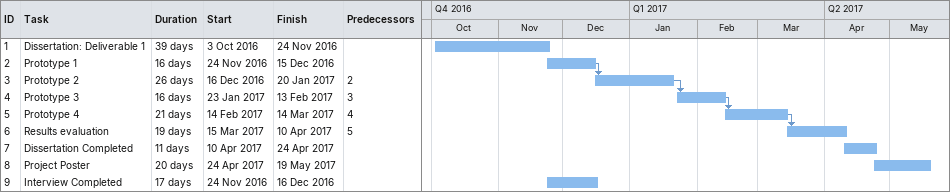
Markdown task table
| ID | Task | Duration | Start | Finish | Predecessors |
|---|---|---|---|---|---|
| 1 | Dissertation: Deliverable 1 | 39d | 2016-10-03 | 2016-11-24 |  |
| 2 | Prototype 1 | 16d | 2016-11-24 | 2016-12-15 |  |
| 3 | Prototype 2 | 26d | 2016-12-16 | 2017-01-20 | 2 |
| 4 | Prototype 3 | 16d | 2017-01-23 | 2017-02-13 | 3 |
| 5 | Prototype 4 | 21d | 2017-02-14 | 2017-03-14 | 4 |
| 6 | Results evaluation | 19d | 2017-03-15 | 2017-04-10 | 5 |
| 7 | Dissertation Completed | 11d | 2017-04-10 | 2017-04-24 |  |
| 8 | Project Poster | 20d | 2017-04-24 | 2017-05-19 |  |
| 9 | Interview Completed | 17d | 2016-11-24 | 2016-12-16 |  |
